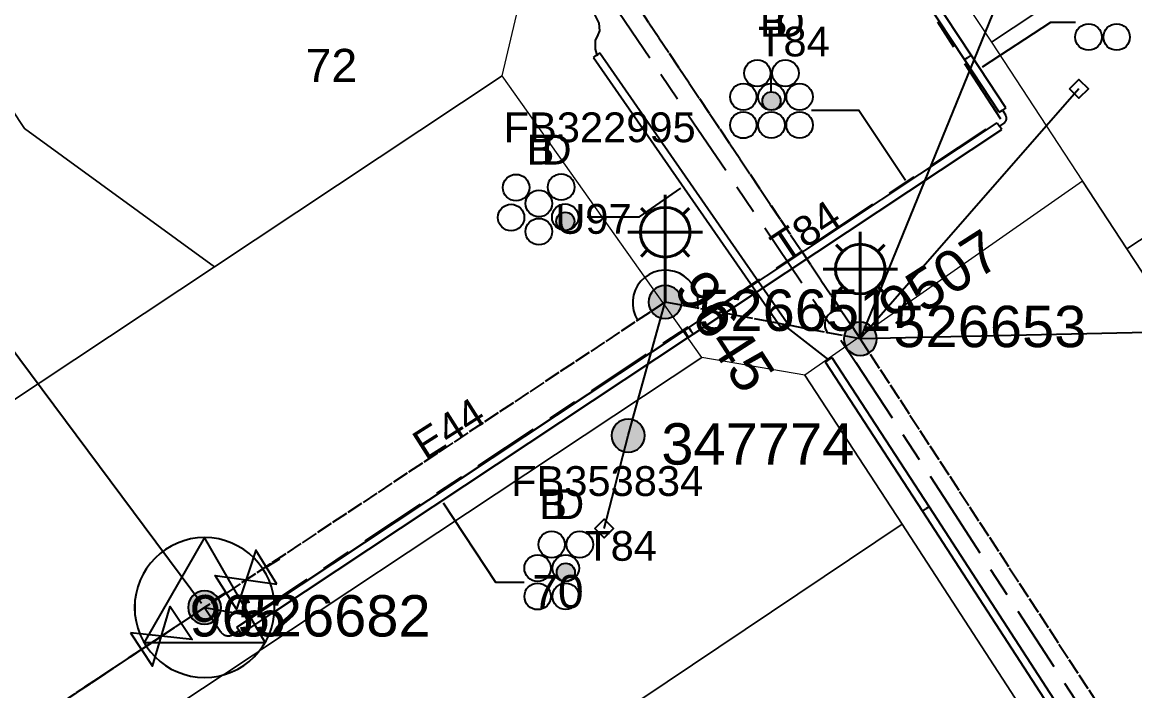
# Model space of a CAD drawing. Header units: metres. Extents: x 302064 to 304096, y 6268242 to 6271990.
# Drawn here: x 302511.2 to 302578.4, y 6271105.3 to 6271145.6 of the extents above; entities that cross this region are included whole.
import ezdxf
from ezdxf.enums import TextEntityAlignment as Align

# ---------------------------------------------------------------- set-up
doc = ezdxf.new("R2010")
doc.units = ezdxf.units.M
doc.linetypes.add('Cable Exist OH', pattern=[1, 1, 0])
doc.linetypes.add('Cable Exist UG', pattern=[8.2, 4, -1.2, 1.8, -1.2])
doc.layers.get('0').update_dxf_attribs({"color": 6})
for name, color, linetype in [('_User Miscellaneous12', 7, 'Continuous'), ('_User_LV_Exist', 7, 'Continuous'), ('Duct_SP_EXT', 7, 'Continuous'), ('Equip_LV_EXT', 7, 'Continuous'), ('Equip_SP_SL_EXT', 7, 'Continuous'), ('Mains_HV_EXT', 1, 'Continuous'), ('Mains_LV_EXT', 5, 'Continuous'), ('Mains_SL_EXT', 3, 'Continuous'), ('Services_SP_EXT', 7, 'Continuous'), ('Sub_SP_TR_HV_LV_EXT', 7, 'Continuous'), ('SupportsOH_SP_TR_HV_LV_SL_EXT', 7, 'Continuous'), ('Trench_SP_EXT', 7, 'Continuous')]:
    doc.layers.add(name, color=color, linetype=linetype)
doc.layers.add('Cadastre Land Parcels_SP_EXT', color=7, linetype='Continuous', lineweight=5)
doc.layers.add('Cadastre Roads_SP_EXT', color=9, linetype='Continuous', lineweight=5)
doc.styles.add('iecARIAL', font='arial.ttf', dxfattribs={"height": 2})
doc.styles.add('POLE_LABEL', font='arial.ttf')
doc.styles.get("Standard").update_dxf_attribs({"font": 'arial.ttf'})

# ---------------------------------------------------------------- blocks, each defined once
blk = doc.blocks.new('SUB_POLE_EXT')
blk.add_wipeout([(0, 4.224), (0.418, 4.203), (0.828, 4.142), (1.208, 4.048), (1.621, 3.901), (1.992, 3.725), (2.348, 3.511), (2.683, 3.262), (2.988, 2.986), (3.281, 2.661), (3.515, 2.342), (3.761, 1.922), (3.902, 1.616), (4.04, 1.232), (4.177, 0.629), (4.224, 0), (4.179, -0.612), (4.065, -1.149), (3.901, -1.619), (3.579, -2.243), (3.223, -2.73), (2.967, -3.007), (2.685, -3.261), (2.362, -3.502), (2.005, -3.718), (1.637, -3.894), (1.253, -4.034), (0.822, -4.143), (0.417, -4.203), (0.001, -4.224), (-0.414, -4.204), (-0.802, -4.147), (-1.206, -4.048), (-1.623, -3.9), (-1.986, -3.728), (-2.35, -3.51), (-2.682, -3.264), (-2.958, -3.015), (-3.233, -2.718), (-3.511, -2.349), (-3.715, -2.01), (-3.907, -1.604), (-4.046, -1.212), (-4.155, -0.759), (-4.222, -0.145), (-4.206, 0.387), (-4.142, 0.829), (-4.03, 1.265), (-3.896, 1.632), (-3.707, 2.025), (-3.499, 2.366), (-3.277, 2.665), (-2.985, 2.989), (-2.676, 3.269), (-2.329, 3.524), (-1.983, 3.729), (-1.631, 3.896), (-1.201, 4.05), (-0.777, 4.152), (-0.395, 4.205)])
blk.add_line((2.159, 0.484), (2.159, 0.484, 0))
blk.add_lwpolyline([(-4.224, 0, 1), (4.224, 0, 1)], format="xyb", close=True)
blk.add_lwpolyline([(2.139, 0.52), (0, 4.224), (-3.658, -2.112), (3.658, -2.112)], close=True)
for tag, height, flags, p in [('ASSET_NUM', 2.5, 8, (2, 2)), ('STREET_CODE', 0.2, 9, (1.5, 0)), ('OPERATING_VOLTAGE', 0.2, 9, (1.5, -0.6)), ('CONSTRUCTED_VOLTAGE', 0.2, 9, (1.5, -0.2)), ('NO_PHASES', 0.2, 9, (1.5, -0.4)), ('OPERATED_BY', 0.2, 9, (1.5, -0.8)), ('ORIENTATION', 0.2, 9, (1.5, -1.2)), ('OWNED_BY', 0.2, 9, (1.5, -1.4)), ('MAINTAINED_BY', 0.2, 9, (1.5, -1)), ('SECONDARY_VOLTAGE', 0.2, 9, (1.5, -1.6)), ('STATE', 0.2, 9, (1.5, -1.8)), ('SUBSTATION_TYPE', 0.2, 9, (1.5, -2)), ('USAGE', 0.2, 9, (1.5, -2.2)), ('LEGEND', 0.2, 9, (1.5, -2.4)), ('LOCATION', 0.2, 9, (1.5, -2.6)), ('Z', 0.2, 1, (1.5, -3.4)), ('STREETNAME', 0.2, 9, (1.5, -2.8)), ('SUBURB', 0.2, 9, (1.5, -3)), ('NOTES', 0.2, 9, (1.5, -3.2))]:
    blk.add_attdef(tag, text='', height=height, dxfattribs=dict(flags=flags)).set_placement(p, align=Align.MIDDLE_LEFT)
blk = doc.blocks.new('DUCT_EXT')
blk.add_circle((0, 0.8), 0.8)
at = {"flags": 1}
blk.add_attdef('Z', (0, 0), '', height=0.2, dxfattribs=at)
at = {"flags": 9}
for tag, p in [('DUCT_CODE', (0, 0)), ('XSECT_TYPE', (0, -0.2)), ('STATE', (0, -0.6)), ('FB_REFERENCE', (0, -0.4)), ('NOTES', (0, -0.8))]:
    blk.add_attdef(tag, text='', height=0.2, dxfattribs=at).set_placement(p, align=Align.MIDDLE_LEFT)
blk = doc.blocks.new('LV_OH_LINKS_DISTFUSE_EXT')
for p, q in [((0, 0), (0.96, 0)), ((3.84, 0), (4.8, 0))]:
    blk.add_line(p, q)
blk.add_lwpolyline([(3.84, -1.2), (3.84, 1.2), (0.96, -1.2), (0.96, 1.2)], close=True)
at = {"flags": 9}
for tag, p in [('ACTUAL_STATUS', (0, 0)), ('OPERATING_VOLTAGE', (0, -0.6)), ('CONSTRUCTED_VOLTAGE', (0, -0.2)), ('NO_PHASES', (0, -0.4)), ('ORIENTATION', (0, -0.8)), ('OWNED_BY', (0, -1)), ('STATE', (0, -1.2)), ('SWITCH_TYPE', (0, -1.4)), ('USAGE', (0, -1.6)), ('NOTES', (0, -1.8))]:
    blk.add_attdef(tag, text='', height=0.2, dxfattribs=at).set_placement(p, align=Align.MIDDLE_LEFT)
at = {"flags": 1}
blk.add_attdef('Z', (0, 0), '', height=0.2, dxfattribs=at)
blk = doc.blocks.new('SL_LANTERN_EXT')
at = {"lineweight": 40}
for p, q in [((0, 1.968), (0, 6.468)), ((-1.459, 5.676), (-1.061, 5.278)), ((1.458, 5.676), (1.06, 5.278)), ((-2.25, 4.218), (2.25, 4.218)), ((-1.459, 2.759), (-1.061, 3.157)), ((0, 0), (0, 2.721)), ((1.458, 2.759), (1.06, 3.157))]:
    blk.add_line(p, q, dxfattribs=at)
blk.add_circle((0, 4.218), 1.5, dxfattribs=at)
at = {"style": 'iecARIAL', "flags": 8}
blk.add_attdef('ASSET_NUM', (1.5, 1.5), '', height=2.5, dxfattribs=at)
for tag, p, height, flags in [('CONSTRUCTED_VOLTAGE', (0.981, -0.653), 0.2, 9), ('CONTROL_TYPE', (0.981, -0.853), 0.2, 9), ('LANTERN_PURPOSE', (0.981, -1.053), 0.2, 9), ('LANTERN_TYPE', (0.981, -1.253), 0.2, 9), ('NO_PHASES', (0.981, -1.453), 0.2, 9), ('LNUMBER', (2.181, -3.253), 2.5, 8), ('OPERATING_VOLTAGE', (0.981, -1.653), 0.2, 9), ('ORIENTATION', (0.981, -1.853), 0.2, 9), ('OWNED_BY', (0.981, -2.053), 0.2, 9), ('STATE', (0.981, -2.253), 0.2, 9), ('CEXIST', (0.981, -2.653), 0.2, 9), ('CNEW', (0.981, -2.853), 0.2, 9), ('USAGE', (0.981, -2.453), 0.2, 9), ('CNUMBER', (0.981, -3.053), 0.2, 9), ('CREMOVE', (0.981, -3.253), 0.2, 9), ('CREPLACE', (0.981, -3.453), 0.2, 9), ('LKINGHEIGHT', (0.981, -3.653), 0.2, 9), ('LBRACKET', (0.981, -3.853), 0.2, 9), ('LBRACKETVOCAB', (0.981, -4.053), 0.2, 9), ('LCATEGORY', (0.981, -4.253), 0.2, 9), ('LCHARGE1', (0.981, -4.453), 0.2, 9), ('LCHARGE1PERCENT', (0.981, -4.653), 0.2, 9), ('LCHARGE2', (0.981, -4.853), 0.2, 9), ('LCHARGE2PERCENT', (0.981, -5.053), 0.2, 9), ('LCHARGE3', (0.981, -5.253), 0.2, 9), ('LCHARGE3PERCENT', (0.981, -5.453), 0.2, 9), ('LEXIST', (0.981, -5.653), 0.2, 9), ('LLAMP', (0.981, -5.853), 0.2, 9), ('LLAMPVOCAB', (0.981, -6.053), 0.2, 9), ('LMAST', (0.981, -6.253), 0.2, 9), ('LMASTVOCAB', (0.981, -6.453), 0.2, 9), ('LNEW', (0.981, -6.653), 0.2, 9), ('LANTNUMBER', (0.981, -6.853), 0.2, 9), ('LOUTREACH', (0.981, -7.253), 0.2, 9), ('LOUTREACHVOCAB', (0.981, -7.453), 0.2, 9), ('LRATECODE', (0.981, -7.653), 0.2, 9), ('LREMOVE', (0.981, -7.853), 0.2, 9), ('LREPLACE', (0.981, -8.053), 0.2, 9), ('LTYPE', (0.981, -8.253), 0.2, 9), ('LTYPEVOCAB', (0.981, -8.453), 0.2, 9), ('LEGEND', (0.981, -8.653), 0.2, 9), ('LOCATION', (0.981, -8.853), 0.2, 9), ('STREETNAME', (0.981, -9.253), 0.2, 9), ('SUBURB', (0.981, -9.453), 0.2, 1), ('NOTES', (0.981, -9.053), 0.2, 9)]:
    blk.add_attdef(tag, p, '', height=height, dxfattribs=dict(flags=flags))
blk = doc.blocks.new('CCP_EXT')
at = {"flags": 9}
for tag, p in [('USAGE', (0, -1.2)), ('LEGEND', (0, -1.4)), ('STATE', (0, -1.8)), ('LIFE_SUPPORT', (0, -1.6)), ('NOTES', (0, -2))]:
    blk.add_attdef(tag, text='', height=0.2, dxfattribs=at).set_placement(p, align=Align.MIDDLE_LEFT)
blk.add_wipeout([(0, 0.566), (0.566, 0), (0, -0.566), (-0.566, 0)])
blk.add_lwpolyline([(-0.566, 0), (0, 0.566), (0.566, 0), (0, -0.566), (-0.566, 0)])
at = {"flags": 1}
blk.add_attdef('Z', (0, 0), '', height=0.2, dxfattribs=at)
at = {"flags": 9}
for tag, p in [('CCP_TYPE', (0, 0)), ('OPERATING_VOLTAGE', (0, -0.6)), ('CONSTRUCTED_VOLTAGE', (0, -0.2)), ('NO_PHASES', (0, -0.4)), ('ORIENTATION', (0, -0.8)), ('OWNED_BY', (0, -1))]:
    blk.add_attdef(tag, text='', height=0.2, dxfattribs=at).set_placement(p, align=Align.MIDDLE_LEFT)
blk = doc.blocks.new('POLE_EXT')
blk.add_hatch(color=256).paths.add_polyline_path([(-1, 0, 1), (1, 0, 1)])
blk.add_lwpolyline([(-1, 0, 1), (1, 0, 1)], format="xyb", close=True)
for tag, height, flags, p in [('pNumber', 2.5, 8, (-17.84, 2.067)), ('OWNED_BY', 0.2, 9, (1.355, -0.4)), ('PARENT', 0.2, 9, (1.355, -0.6)), ('cLV', 0.2, 9, (1.355, -1.4)), ('SPECIAL_USE', 0.2, 9, (1.355, -0.8)), ('STATE', 0.2, 9, (1.355, -1)), ('USAGE', 0.2, 9, (1.355, -1.2)), ('cHV', 0.2, 9, (1.355, -2)), ('hDepth', 0.2, 9, (1.355, -1.6)), ('hDia', 0.2, 9, (1.355, -1.8)), ('LBRACKET', 0.2, 9, (1.355, -2.2)), ('LExisting', 0.2, 9, (1.355, -2.4)), ('LANTNUMBER', 0.2, 9, (1.355, -2.6)), ('cLinedev', 0.2, 9, (1.355, -3.4)), ('LOther', 0.2, 9, (1.355, -2.8)), ('LRemove', 0.2, 9, (1.355, -3)), ('LEGEND', 0.2, 9, (1.355, -3.2)), ('pExisting', 0.2, 9, (1.355, -3.8)), ('LOCATION', 0.2, 9, (1.355, -3.6)), ('PFNUMBER', 0.2, 9, (1.355, -4)), ('pFooting', 0.2, 9, (1.355, -4.4)), ('pNew', 0.2, 9, (1.355, -4.6)), ('NEWPFNUMBER', 0.2, 9, (1.355, -4.2)), ('pRelocate', 0.2, 9, (1.355, -5)), ('pRemove', 0.2, 9, (1.355, -5.2)), ('pReplace', 0.2, 9, (1.355, -5.4)), ('cspan', 0.2, 9, (1.355, -6)), ('pStay', 0.2, 9, (1.355, -5.6)), ('pType', 0.2, 9, (1.355, -5.8)), ('STREETNAME', 0.2, 9, (1.355, -6.2)), ('SUBURB', 0.2, 9, (1.355, -6.4)), ('NOTES', 0.2, 9, (1.355, -6.6)), ('MAINTAINED_BY', 0.2, 9, (1.355, -6.814)), ('OPERATED_BY', 0.2, 9, (1.355, -7.014))]:
    blk.add_attdef(tag, text='', height=height, dxfattribs=dict(flags=flags)).set_placement(p, align=Align.MIDDLE_LEFT)
at = {"style": 'POLE_LABEL'}
for tag, height, flags, p in [('ASSET_NUM', 2.5, 8, (2, 2)), ('STRUCTURE_PLANT_NUMBER', 0.2, 9, (1.355, 0.028)), ('STREET_CODE', 0.2, 9, (1.355, -0.2))]:
    blk.add_attdef(tag, text='', height=height, dxfattribs=dict(at, flags=flags)).set_placement(p, align=Align.MIDDLE_LEFT)
at = {"flags": 1}
blk.add_attdef('Z', (1.355, -7.328), '', height=0.2, dxfattribs=at)
blk = doc.blocks.new('CABLE_LARGE_EXT')
h = blk.add_hatch(color=256)
edge = h.paths.add_edge_path()
edge.add_arc((0, 0.55), 0.55, 0, 360)
blk.add_circle((0, 0.55), 0.55)
at = {"flags": 1}
blk.add_attdef('Z', (0, 0), '', height=0.2, dxfattribs=at)
at = {"flags": 9}
for tag, p in [('COND_CODE', (0, 0)), ('XSECT_SIZE', (0, -0.6)), ('STATE', (0, -0.4)), ('FB_REFERENCE', (0, -0.2)), ('NOTES', (0, -0.8))]:
    blk.add_attdef(tag, text='', height=0.2, dxfattribs=at).set_placement(p, align=Align.MIDDLE_LEFT)

msp = doc.modelspace()

# ---------------------------------------------------------------- linework, layer by layer
at = {"layer": '_User Miscellaneous12'}
for p, q in [((302568.5222, 6271143.6401), (302566.2057, 6271147.1605)), ((302568.1209, 6271143.3768), (302565.8045, 6271146.897)), ((302546.0887, 6271143.7789), (302545.8916, 6271143.642)), ((302546.0887, 6271143.7789), (302557.4099, 6271127.4818)), ((302545.6945, 6271143.5051), (302545.8916, 6271143.642)), ((302545.6945, 6271143.5051), (302557.0157, 6271127.2079)), ((302568.1209, 6271143.3768), (302568.3216, 6271143.5084)), ((302570.2033, 6271140.1941), (302568.1209, 6271143.3768)), ((302568.5222, 6271143.6401), (302568.3216, 6271143.5084)), ((302570.605, 6271140.4569), (302568.5222, 6271143.6401)), ((302570.2033, 6271140.1941), (302570.4041, 6271140.3255)), ((302570.605, 6271140.4569), (302570.4041, 6271140.3255)), ((302551.4568, 6271127.199), (302570.0908, 6271139.558)), ((302551.7221, 6271126.799), (302570.3561, 6271139.158)), ((302570.0908, 6271139.558), (302570.2234, 6271139.358)), ((302570.3561, 6271139.158), (302570.2234, 6271139.358)), ((302551.1728, 6271127.0106), (302551.4568, 6271127.199)), ((302551.1728, 6271127.0106), (302551.3054, 6271126.8106)), ((302551.4568, 6271127.199), (302551.5895, 6271126.999)), ((302551.4568, 6271127.199), (302551.5895, 6271126.999)), ((302551.7221, 6271126.799), (302551.5895, 6271126.999)), ((302551.7221, 6271126.799), (302551.5895, 6271126.999)), ((302557.0157, 6271127.2079), (302557.2128, 6271127.3449)), ((302557.4099, 6271127.4818), (302557.2128, 6271127.3449)), ((302551.4381, 6271126.6106), (302551.3054, 6271126.8106)), ((302551.4381, 6271126.6106), (302551.7221, 6271126.799)), ((302559.6907, 6271125.114), (302559.8916, 6271125.2451)), ((302559.6907, 6271125.114), (302565.5675, 6271116.1087)), ((302560.0926, 6271125.3763), (302559.8916, 6271125.2451)), ((302560.0926, 6271125.3763), (302565.9698, 6271116.3706)), ((302565.5675, 6271116.1087), (302565.7686, 6271116.2397)), ((302565.9698, 6271116.3706), (302565.7686, 6271116.2397)), ((302565.9698, 6271116.3706), (302577.8301, 6271098.1149)), ((302565.5675, 6271116.1087), (302577.4278, 6271097.8531))]:
    msp.add_line(p, q, dxfattribs=at)
at = {"layer": '_User_LV_Exist', "linetype": 'Cable Exist OH'}
for points in [[(302536.201, 6271164.805), (302561.818, 6271126.51)], [(302561.818, 6271126.51), (302550.034, 6271128.737)], [(302561.818, 6271126.51), (302581.016, 6271097.007)]]:
    msp.add_lwpolyline(points, dxfattribs=at)
at = {"layer": '_User_LV_Exist', "linetype": 'Continuous'}
for points in [[(302551.9991, 6271128.366, 1.4447999), (302548.367, 6271127.632)], [(302560.7059, 6271128.173, 0.7408359), (302559.8519, 6271126.8821)]]:
    msp.add_lwpolyline(points, format="xyb", dxfattribs=at)
at = {"layer": 'Cadastre Land Parcels_SP_EXT', "linetype": 'Continuous'}
for points in [[(302653.829, 6271200.111), (302634.494, 6271229.261), (302617.363, 6271217.876), (302600.996, 6271206.97), (302597.288, 6271204.501), (302614.215, 6271179.641), (302567.426, 6271147.962), (302569.743, 6271144.441), (302612.095, 6271172.481), (302653.829, 6271200.111)], [(302619.979, 6271159.624), (302612.095, 6271172.481), (302569.743, 6271144.441), (302575.24, 6271136.039), (302577.915, 6271131.953), (302619.979, 6271159.624)], [(302540.1836, 6271142.3887), (302541.7554, 6271149.0647), (302533.1313, 6271162.2138), (302507.4012, 6271145.1517), (302511.3435, 6271139.211), (302522.8118, 6271130.8696), (302540.1836, 6271142.3887)], [(302586.466, 6271118.919), (302628.664, 6271146.846), (302619.979, 6271159.624), (302577.915, 6271131.953), (302586.466, 6271118.919)], [(302522.8118, 6271130.8696), (302511.3435, 6271139.211), (302507.4012, 6271145.1517), (302490.4928, 6271133.9403), (302501.6767, 6271116.855), (302522.8118, 6271130.8696)]]:
    msp.add_lwpolyline(points, close=True, dxfattribs=at)
at = {"layer": 'Cadastre Roads_SP_EXT', "linetype": 'Continuous'}
msp.add_lwpolyline([(302577.915, 6271131.953), (302575.24, 6271136.039), (302565.808, 6271129.446), (302558.468, 6271124.316), (302564.344, 6271115.312), (302576.204, 6271097.057), (302586, 6271082.021), (302595.674, 6271067.118), (302599.176, 6271061.714), (302609.258, 6271067.872), (302616.971, 6271072.583), (302594.818, 6271106.28), (302586.466, 6271118.919), (302577.915, 6271131.953)], close=True, dxfattribs=at)
at = {"layer": 'Duct_SP_EXT'}
for p, q in [((302568.5222, 6271143.6401), (302566.2057, 6271147.1605)), ((302568.1209, 6271143.3768), (302565.8045, 6271146.897)), ((302546.0887, 6271143.7789), (302545.8916, 6271143.642)), ((302546.0887, 6271143.7789), (302557.4099, 6271127.4818)), ((302545.6945, 6271143.5051), (302545.8916, 6271143.642)), ((302545.6945, 6271143.5051), (302557.0157, 6271127.2079)), ((302568.1209, 6271143.3768), (302568.3216, 6271143.5084)), ((302570.2033, 6271140.1941), (302568.1209, 6271143.3768)), ((302568.5222, 6271143.6401), (302568.3216, 6271143.5084)), ((302570.605, 6271140.4569), (302568.5222, 6271143.6401)), ((302570.2033, 6271140.1941), (302570.4041, 6271140.3255)), ((302570.605, 6271140.4569), (302570.4041, 6271140.3255)), ((302551.4568, 6271127.199), (302570.0908, 6271139.558)), ((302551.7221, 6271126.799), (302570.3561, 6271139.158)), ((302570.0908, 6271139.558), (302570.2234, 6271139.358)), ((302570.3561, 6271139.158), (302570.2234, 6271139.358)), ((302551.1728, 6271127.0106), (302551.4568, 6271127.199)), ((302551.1728, 6271127.0106), (302551.3054, 6271126.8106)), ((302551.4568, 6271127.199), (302551.5895, 6271126.999)), ((302551.4568, 6271127.199), (302551.5895, 6271126.999)), ((302551.7221, 6271126.799), (302551.5895, 6271126.999)), ((302551.7221, 6271126.799), (302551.5895, 6271126.999)), ((302557.0157, 6271127.2079), (302557.2128, 6271127.3449)), ((302557.4099, 6271127.4818), (302557.2128, 6271127.3449)), ((302551.4381, 6271126.6106), (302551.3054, 6271126.8106)), ((302551.4381, 6271126.6106), (302551.7221, 6271126.799)), ((302559.6907, 6271125.114), (302559.8916, 6271125.2451)), ((302559.6907, 6271125.114), (302565.5675, 6271116.1087)), ((302560.0926, 6271125.3763), (302559.8916, 6271125.2451)), ((302560.0926, 6271125.3763), (302565.9698, 6271116.3706)), ((302565.5675, 6271116.1087), (302565.7686, 6271116.2397)), ((302565.9698, 6271116.3706), (302565.7686, 6271116.2397)), ((302565.9698, 6271116.3706), (302577.8301, 6271098.1149)), ((302565.5675, 6271116.1087), (302577.4278, 6271097.8531))]:
    msp.add_line(p, q, dxfattribs=at)
for points in [[(302574.8121, 6271145.6275), (302573.3067, 6271145.6275), (302569.175, 6271142.9189)], [(302556.4179, 6271142.4598), (302556.4179, 6271141.3778)], [(302558.87, 6271140.321), (302561.7373, 6271140.321), (302564.5401, 6271136.0952)], [(302545.3193, 6271133.8777), (302548.4912, 6271133.8777), (302550.9832, 6271135.6189)], [(302541.5102, 6271111.7947), (302539.8132, 6271111.7947), (302536.6394, 6271116.5798)]]:
    msp.add_lwpolyline(points, dxfattribs=at)
at = {"layer": 'Mains_HV_EXT', "linetype": 'Cable Exist OH'}
for points in [[(302536.242, 6271164.7437), (302561.818, 6271126.51)], [(302561.818, 6271126.51), (302581.016, 6271097.007), (302605.8834, 6271059.4268), (302646.413, 6270998.2111)]]:
    msp.add_lwpolyline(points, dxfattribs=at)
at = {"layer": 'Mains_LV_EXT', "linetype": 'Cable Exist OH'}
for points in [[(302536.201, 6271164.805), (302561.818, 6271126.51)], [(302561.818, 6271126.51), (302550.034, 6271128.737)], [(302561.818, 6271126.51), (302581.016, 6271097.007)]]:
    msp.add_lwpolyline(points, dxfattribs=at)
at = {"layer": 'Mains_LV_EXT', "linetype": 'Continuous'}
for points in [[(302551.9991, 6271128.366, 1.4447999), (302548.367, 6271127.632)], [(302560.7059, 6271128.173, 0.7408359), (302559.8519, 6271126.8821)]]:
    msp.add_lwpolyline(points, format="xyb", dxfattribs=at)
at = {"layer": 'Mains_SL_EXT', "linetype": 'Cable Exist OH'}
for points in [[(302517.5333, 6271193.6515), (302536.201, 6271164.805), (302561.818, 6271126.51)], [(302561.818, 6271126.51), (302550.034, 6271128.737)], [(302561.818, 6271126.51), (302581.016, 6271097.007), (302605.905, 6271059.408)]]:
    msp.add_lwpolyline(points, dxfattribs=at)
at = {"layer": 'Services_SP_EXT'}
for points in [[(302570.6495, 6271148.2125), (302561.818, 6271126.51)], [(302584.6136, 6271127.0128), (302561.818, 6271126.51)]]:
    msp.add_lwpolyline(points, dxfattribs=at)
at = {"layer": 'Trench_SP_EXT', "linetype": 'Cable Exist UG'}
for points in [[(302545.7608, 6271146.0976), (302546.0338, 6271145.5694), (302546.0719, 6271145.1129), (302545.9578, 6271144.8846), (302545.8056, 6271144.5423), (302545.8056, 6271144.276), (302545.8056, 6271144.0097), (302545.9223, 6271143.5928)], [(302557.1882, 6271127.3589), (302559.8917, 6271125.2451)]]:
    msp.add_lwpolyline(points, dxfattribs=at)
msp.add_lwpolyline([(302570.4041, 6271140.3255), (302570.5899, 6271140.0414), (302570.5899, 6271140.0414, -0.4123686), (302570.485, 6271139.5316), (302570.485, 6271139.5316), (302570.2235, 6271139.3581)], format="xyb", dxfattribs=at)

# ---------------------------------------------------------------- block references
at = {"layer": 'Duct_SP_EXT'}
for name, p in [('DUCT_EXT', (302575.6025, 6271143.9425)), ('DUCT_EXT', (302577.3025, 6271143.9425)), ('DUCT_EXT', (302555.5991, 6271141.7573)), ('DUCT_EXT', (302557.2991, 6271141.7573)), ('DUCT_EXT', (302554.7526, 6271140.3322)), ('DUCT_EXT', (302556.4525, 6271140.3286)), ('DUCT_EXT', (302558.1525, 6271140.3286)), ('CABLE_LARGE_EXT', (302556.4525, 6271140.3286)), ('DUCT_EXT', (302554.7531, 6271138.6265)), ('DUCT_EXT', (302556.4525, 6271138.6286)), ('DUCT_EXT', (302558.1525, 6271138.6286)), ('DUCT_EXT', (302541.0309, 6271134.8453)), ('DUCT_EXT', (302543.7511, 6271134.8833)), ('DUCT_EXT', (302542.4037, 6271133.8878)), ('DUCT_EXT', (302540.7265, 6271133.0381)), ('DUCT_EXT', (302543.9984, 6271133.0572)), ('DUCT_EXT', (302542.4037, 6271132.1878)), ('CABLE_LARGE_EXT', (302543.9983, 6271133.0571)), ('DUCT_EXT', (302543.1765, 6271113.2887)), ('DUCT_EXT', (302544.8765, 6271113.2887)), ('DUCT_EXT', (302542.33, 6271111.8635)), ('DUCT_EXT', (302544.0299, 6271111.86)), ('CABLE_LARGE_EXT', (302544.0299, 6271111.86)), ('DUCT_EXT', (302542.3305, 6271110.1578)), ('DUCT_EXT', (302544.0299, 6271110.16))]:
    msp.add_blockref(name, p, dxfattribs=at)
at = {"layer": 'Equip_SP_SL_EXT'}
ref = msp.add_blockref('SL_LANTERN_EXT', (302550.034, 6271128.737), dxfattribs=at)
ref.add_attrib('ASSET_NUM', '9645', dxfattribs={"layer": '0', "height": 2.5, "rotation": 302.864841, "style": 'iecARIAL'}).set_placement((302551.534, 6271130.237), align=Align.MIDDLE_LEFT)
ref = msp.add_blockref('SL_LANTERN_EXT', (302561.818, 6271126.51), dxfattribs=at)
ref.add_attrib('ASSET_NUM', '9507', dxfattribs={"layer": '0', "height": 2.5, "rotation": 32.567903, "style": 'iecARIAL'}).set_placement((302563.318, 6271128.01), align=Align.MIDDLE_LEFT)
at = {"layer": 'Sub_SP_TR_HV_LV_EXT'}
ref = msp.add_blockref('SUB_POLE_EXT', (302522.214, 6271110.285), dxfattribs=at)
ref.add_attrib('ASSET_NUM', '965', dxfattribs={"layer": '0', "height": 2.5}).set_placement((302524.214, 6271111.035), align=Align.TOP_CENTER)
at = {"layer": 'SupportsOH_SP_TR_HV_LV_SL_EXT'}
ref = msp.add_blockref('POLE_EXT', (302550.034, 6271128.737), dxfattribs=at)
ref.add_attrib('ASSET_NUM', '526651', dxfattribs={"layer": '0', "height": 2.5, "rotation": 0.038224, "style": 'POLE_LABEL'}).set_placement((302552.034, 6271129.487), align=Align.TOP_LEFT)
ref = msp.add_blockref('POLE_EXT', (302561.818, 6271126.51), dxfattribs=at)
ref.add_attrib('ASSET_NUM', '526653', dxfattribs={"layer": '0', "height": 2.5, "rotation": 359.997709, "style": 'POLE_LABEL'}).set_placement((302563.818, 6271127.26), align=Align.MIDDLE_LEFT)
ref = msp.add_blockref('POLE_EXT', (302547.8, 6271120.667), dxfattribs=at)
ref.add_attrib('ASSET_NUM', '347774', dxfattribs={"layer": '0', "height": 2.5, "style": 'POLE_LABEL'}).set_placement((302549.8, 6271121.417), align=Align.TOP_LEFT)

# ---------------------------------------------------------------- texts
at = {"layer": 'Cadastre Land Parcels_SP_EXT'}
for s, p in [('72', (302528.3233, 6271142.0267)), ('70', (302542.0016, 6271110.2502))]:
    msp.add_text(s, height=2, dxfattribs=at).set_placement(p)
at = {"layer": 'Duct_SP_EXT'}
for s, p in [('B', (302555.7463, 6271144.754)), ('D', (302556.6462, 6271144.754)), ('T84', (302555.6393, 6271143.5706)), ('FB322995', (302540.2728, 6271138.3893)), ('B', (302541.6657, 6271137.0405)), ('D', (302542.5656, 6271137.0405)), ('U97', (302543.3984, 6271132.8572)), ('FB353834', (302540.7275, 6271117.0226)), ('B', (302542.4275, 6271115.6226)), ('D', (302543.3276, 6271115.6226))]:
    msp.add_text(s, height=1.8, dxfattribs=at).set_placement(p)
at = {"layer": 'Mains_LV_EXT'}
for s, rotation, p in [('T84', 33.554493, (302557.2097, 6271131.0867)), ('E44', 32.458159, (302535.552, 6271119.132))]:
    msp.add_text(s, height=1.8, rotation=rotation, dxfattribs=at).set_placement(p)

# ---------------------------------------------------------------- next in the draw order: linework, layer by layer
at = {"layer": '_User Miscellaneous12'}
for p in [(302524.168, 6271109.0997), (302524.4333, 6271108.6997)]:
    msp.add_line(p, (302524.3007, 6271108.8997), dxfattribs=at)
at = {"layer": '_User_LV_Exist', "linetype": 'Cable Exist OH'}
msp.add_lwpolyline([(302484.259, 6271085.045), (302522.214, 6271110.285)], dxfattribs=at)
at = {"layer": 'Cadastre Land Parcels_SP_EXT', "linetype": 'Continuous'}
for points in [[(302558.468, 6271124.316), (302552.245, 6271125.394), (302513.245, 6271099.527), (302521.706, 6271086.702), (302564.344, 6271115.312), (302558.468, 6271124.316)], [(302576.204, 6271097.057), (302564.344, 6271115.312), (302521.706, 6271086.702), (302533.151, 6271069.203), (302576.204, 6271097.057)]]:
    msp.add_lwpolyline(points, close=True, dxfattribs=at)
at = {"layer": 'Duct_SP_EXT'}
for p in [(302524.168, 6271109.0997), (302524.4333, 6271108.6997)]:
    msp.add_line(p, (302524.3007, 6271108.8997), dxfattribs=at)
at = {"layer": 'Mains_HV_EXT', "linetype": 'Cable Exist OH'}
msp.add_lwpolyline([(302522.214, 6271110.285), (302414.804, 6271038.799)], dxfattribs=at)
at = {"layer": 'Mains_LV_EXT', "linetype": 'Cable Exist OH'}
msp.add_lwpolyline([(302484.259, 6271085.045), (302522.214, 6271110.285)], dxfattribs=at)
at = {"layer": 'Services_SP_EXT'}
msp.add_lwpolyline([(302522.0287, 6271110.5332), (302510.3584, 6271126.206)], dxfattribs=at)
at = {"layer": 'Trench_SP_EXT', "linetype": 'Cable Exist UG'}
msp.add_lwpolyline([(302522.2139, 6271110.285), (302523.18, 6271108.8285), (302523.18, 6271108.8285, 0.4142392), (302523.9564, 6271108.6713), (302523.9564, 6271108.6713), (302524.3007, 6271108.8997)], format="xyb", dxfattribs=at)

# ---------------------------------------------------------------- next in the draw order: block references
at = {"layer": 'Equip_LV_EXT'}
for p, rotation in [((302522.6831, 6271110.6942), 31.90427908727138), ((302521.5957, 6271109.8737), 213.6238198741328)]:
    msp.add_blockref('LV_OH_LINKS_DISTFUSE_EXT', p, dxfattribs=dict(at, rotation=rotation))
at = {"layer": 'Services_SP_EXT'}
msp.add_blockref('CCP_EXT', (302575.0258, 6271141.6153), dxfattribs=at)
at = {"layer": 'SupportsOH_SP_TR_HV_LV_SL_EXT'}
ref = msp.add_blockref('POLE_EXT', (302522.214, 6271110.285), dxfattribs=at)
ref.add_attrib('ASSET_NUM', '526682', dxfattribs={"layer": '0', "height": 2.5, "rotation": 359.992361, "style": 'POLE_LABEL'}).set_placement((302524.214, 6271111.035), align=Align.TOP_LEFT)

# ---------------------------------------------------------------- next in the draw order: block references
at = {"layer": 'Services_SP_EXT'}
for p in [(302575.0258, 6271141.6153), (302546.3459, 6271115.0625)]:
    msp.add_blockref('CCP_EXT', p, dxfattribs=at)

# ---------------------------------------------------------------- next in the draw order: linework, layer by layer
msp.add_lwpolyline([(302575.0258, 6271141.6153), (302561.818, 6271126.51)], dxfattribs=at)

# ---------------------------------------------------------------- next in the draw order: block references
msp.add_blockref('CCP_EXT', (302546.3459, 6271115.0625), dxfattribs=at)

# ---------------------------------------------------------------- next in the draw order: linework, layer by layer
at = {"layer": '_User Miscellaneous12'}
for p, q in [((302524.168, 6271109.0997), (302551.1728, 6271127.0106)), ((302524.4333, 6271108.6997), (302551.4381, 6271126.6106))]:
    msp.add_line(p, q, dxfattribs=at)
at = {"layer": '_User_LV_Exist', "linetype": 'Cable Exist UG'}
msp.add_lwpolyline([(302522.214, 6271110.2849), (302525.0797, 6271109.7764), (302570.3047, 6271139.772), (302563.1776, 6271150.756)], dxfattribs=at)
at = {"layer": '_User_LV_Exist', "linetype": 'Cable Exist OH'}
msp.add_lwpolyline([(302550.034, 6271128.737), (302522.214, 6271110.285)], dxfattribs=at)
at = {"layer": 'Cadastre Roads_SP_EXT', "linetype": 'Continuous'}
msp.add_lwpolyline([(302406.7766, 6271028.6486), (302422.2773, 6271038.9568), (302437.2859, 6271048.9434), (302452.5814, 6271059.1329), (302467.6014, 6271069.1348), (302482.9313, 6271079.3468), (302497.9433, 6271089.3385), (302513.2448, 6271099.5271), (302552.2453, 6271125.3941), (302540.1837, 6271142.3888), (302522.8118, 6271130.8696), (302501.6767, 6271116.8551), (302486.1829, 6271106.5203), (302471.0603, 6271096.4925), (302456.0535, 6271086.5317), (302440.7798, 6271076.4143), (302425.8364, 6271066.5314), (302410.528, 6271056.4052), (302395.4132, 6271046.4044), (302379.8128, 6271036.0512)], dxfattribs=at)
at = {"layer": 'Duct_SP_EXT'}
for p, q in [((302524.168, 6271109.0997), (302551.1728, 6271127.0106)), ((302524.4333, 6271108.6997), (302551.4381, 6271126.6106))]:
    msp.add_line(p, q, dxfattribs=at)
at = {"layer": 'Mains_HV_EXT', "linetype": 'Cable Exist UG'}
msp.add_lwpolyline([(302520.5459, 6271186.9194), (302524.3744, 6271180.9701), (302534.4967, 6271165.5672), (302535.5459, 6271163.9725), (302546.8555, 6271146.799), (302561.5471, 6271125.0872), (302561.5471, 6271125.0872), (302566.8581, 6271116.9491), (302578.7187, 6271098.6929), (302588.5148, 6271083.6566), (302598.191, 6271068.7503), (302601.2912, 6271063.9663), (302623.7716, 6271030.5121), (302623.7716, 6271030.5121), (302644.1686, 6270999.7825), (302663.3346, 6270970.8214), (302668.1634, 6270963.5316), (302679.9288, 6270971.0817), (302686.8368, 6270970.7462), (302686.8368, 6270970.7462), (302727.4645, 6270997.4457), (302748.5908, 6271011.2803), (302767.8236, 6271023.8544), (302769.8505, 6271024.0543)], dxfattribs=at)
at = {"layer": 'Mains_HV_EXT', "linetype": 'Cable Exist OH'}
msp.add_lwpolyline([(302561.818, 6271126.51), (302550.034, 6271128.737), (302522.214, 6271110.285)], dxfattribs=at)
at = {"layer": 'Mains_LV_EXT', "linetype": 'Cable Exist UG'}
msp.add_lwpolyline([(302522.214, 6271110.2849), (302525.0797, 6271109.7764), (302570.3047, 6271139.772), (302563.1776, 6271150.756)], dxfattribs=at)
at = {"layer": 'Mains_LV_EXT', "linetype": 'Cable Exist OH'}
msp.add_lwpolyline([(302550.034, 6271128.737), (302522.214, 6271110.285)], dxfattribs=at)
at = {"layer": 'Services_SP_EXT'}
msp.add_lwpolyline([(302546.3459, 6271115.0625), (302547.8001, 6271120.667), (302550.0339, 6271128.737)], dxfattribs=at)

# ---------------------------------------------------------------- next in the draw order: texts
at = {"layer": 'Duct_SP_EXT'}
msp.add_text('T84', height=1.8, dxfattribs=at).set_placement((302545.2028, 6271113.1076))

doc.saveas('drawing.dxf')
